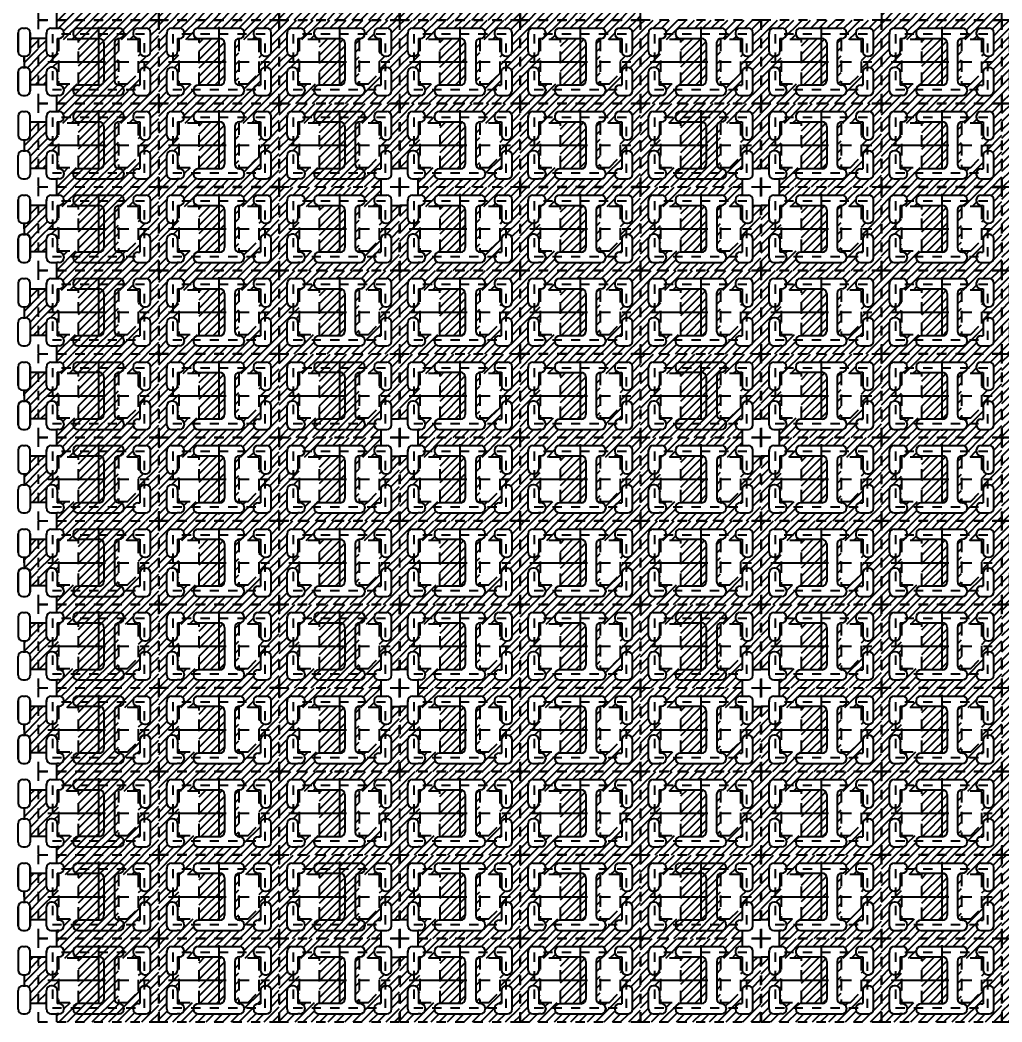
# Model space of a CAD drawing. Extents: x -1398 to -1114, y 27 to 158.
# Drawn here: x -1369.57 to -1358.93, y 99.61 to 110.47 of the extents above; entities that cross this region are included whole.
import ezdxf

# ---------------------------------------------------------------- set-up
doc = ezdxf.new("R2010")
doc.units = 0
doc.header["$LTSCALE"] = 0.5
for name, pattern in [('CENTER', [2, 1.25, -0.25, 0.25, -0.25]), ('HIDDEN', [0.375, 0.25, -0.125]), ('HIDDEN2', [0.1875, 0.125, -0.0625])]:
    doc.linetypes.add(name, pattern=pattern)
for name, color, linetype in [('B', 5, 'Continuous'), ('C', 1, 'CENTER'), ('DIM', 7, 'Continuous'), ('H', 4, 'HIDDEN'), ('hatch', 7, 'CENTER'), ('HATCH O-L', 7, 'HIDDEN2'), ('PACKAGE OL', 51, 'HIDDEN2'), ('圖', 7, 'Continuous')]:
    doc.layers.add(name, color=color, linetype=linetype)
doc.styles.get("Standard").update_dxf_attribs({"font": 'ROMANS.SHX'})
doc.dimstyles.new('DIM 1', dxfattribs={"dimtxt": 1.5, "dimasz": 1.5, "dimexe": 1.5, "dimexo": 1.5, "dimgap": 1.5, "dimtad": 0, "dimtih": 1, "dimtoh": 1, "dimdec": 4, "dimzin": 1, "dimdsep": 46, "dimtxsty": 'STANDARD', "dimcen": 1.5, "dimclrd": 256, "dimclre": 256, "dimclrt": 256, "dimadec": 0, "dimazin": 2, "dimtfac": 1, "dimtdec": 4, "dimtmove": 0, "dimatfit": 3, "dimfxl": 1, "dimarcsym": 0})

# ---------------------------------------------------------------- blocks, each defined once
blk = doc.blocks.new('*D8')
at = {"layer": 'Defpoints', "color": 0, "transparency": 16777216}
for p in [(51.758, -773.897), (9.016, -811.397), (22.557, -811.397)]:
    blk.add_point(p, dxfattribs=at)
at = {"layer": 'DIM', "lineweight": -2, "transparency": 16777216}
blk.add_line((21.057, -811.397), (9.016, -811.397), dxfattribs=at)
at = {"layer": 'DIM', "color": 0, "transparency": 16777216, "insert": (3.801, -811.397), "char_height": 1.5, "attachment_point": 5}
blk.add_mtext('37.500', dxfattribs=at)
blk = doc.blocks.new('*D12')
at = {"layer": 'Defpoints', "color": 0, "transparency": 16777216}
for p in [(51.758, -773.897), (8.976, -803.897), (17.883, -803.897)]:
    blk.add_point(p, dxfattribs=at)
at = {"layer": 'DIM', "lineweight": -2, "transparency": 16777216}
blk.add_line((16.383, -803.897), (8.976, -803.897), dxfattribs=at)
at = {"layer": 'DIM', "color": 0, "transparency": 16777216, "insert": (3.762, -803.897), "char_height": 1.5, "attachment_point": 5}
blk.add_mtext('30.000', dxfattribs=at)
blk = doc.blocks.new('*D13')
at = {"layer": 'Defpoints', "color": 0, "transparency": 16777216}
for p in [(51.758, -773.897), (8.838, -818.897), (17.883, -818.897)]:
    blk.add_point(p, dxfattribs=at)
at = {"layer": 'DIM', "lineweight": -2, "transparency": 16777216}
blk.add_line((16.383, -818.897), (8.838, -818.897), dxfattribs=at)
at = {"layer": 'DIM', "color": 0, "transparency": 16777216, "insert": (3.623, -818.897), "char_height": 1.5, "attachment_point": 5}
blk.add_mtext('45.000', dxfattribs=at)
blk = doc.blocks.new('*D14')
at = {"layer": 'Defpoints', "color": 0, "transparency": 16777216}
for p in [(51.758, -773.897), (9.115, -825.147), (17.883, -825.147)]:
    blk.add_point(p, dxfattribs=at)
at = {"layer": 'DIM', "lineweight": -2, "transparency": 16777216}
blk.add_line((16.383, -825.147), (9.115, -825.147), dxfattribs=at)
at = {"layer": 'DIM', "color": 0, "transparency": 16777216, "insert": (3.901, -825.147), "char_height": 1.5, "attachment_point": 5}
blk.add_mtext('51.250', dxfattribs=at)
blk = doc.blocks.new('*D15')
at = {"layer": 'Defpoints', "color": 0, "transparency": 16777216}
for p in [(51.758, -773.897), (8.92, -841.147), (17.883, -841.147)]:
    blk.add_point(p, dxfattribs=at)
at = {"layer": 'DIM', "lineweight": -2, "transparency": 16777216}
blk.add_line((16.383, -841.147), (8.92, -841.147), dxfattribs=at)
at = {"layer": 'DIM', "color": 0, "transparency": 16777216, "insert": (3.742, -841.147), "char_height": 1.5, "attachment_point": 5}
blk.add_mtext('67.250', dxfattribs=at)
blk = doc.blocks.new('*D16')
at = {"layer": 'Defpoints', "color": 0, "transparency": 16777216}
for p in [(51.758, -773.897), (9.166, -848.897), (50.758, -848.897)]:
    blk.add_point(p, dxfattribs=at)
at = {"layer": 'DIM', "lineweight": -2, "transparency": 16777216}
blk.add_line((49.258, -848.897), (9.166, -848.897), dxfattribs=at)
at = {"layer": 'DIM', "color": 0, "transparency": 16777216, "insert": (3.951, -848.897), "char_height": 1.5, "attachment_point": 5}
blk.add_mtext('75.000', dxfattribs=at)
blk = doc.blocks.new('*D30')
at = {"layer": 'Defpoints', "color": 0, "transparency": 16777216}
for p in [(51.758, -773.897), (18.772, -850.397), (8.916, -851.747)]:
    blk.add_point(p, dxfattribs=at)
at = {"layer": 'DIM', "lineweight": -2, "transparency": 16777216}
for p, q in [((14.916, -850.397), (11.916, -851.747)), ((17.272, -850.397), (14.916, -850.397)), ((11.916, -851.747), (8.916, -851.747))]:
    blk.add_line(p, q, dxfattribs=at)
at = {"layer": 'DIM', "transparency": 16777216, "insert": (3.701, -851.747), "char_height": 1.5, "attachment_point": 5}
blk.add_mtext('76.500', dxfattribs=at)
blk = doc.blocks.new('DFN1006-2L PACKAGE')
at = {"layer": 'hatch'}
h = blk.add_hatch(dxfattribs=at)
h.set_pattern_fill('ANSI31', color=256, scale=0.02)
h.set_pattern_definition([(45, (528.53349, -41.65396), (-0.0449012806, 0.0449012806), [])])
h.paths.add_polyline_path([(1.205, 0.102), (-0.1, 0.102), (-0.1, -0.803), (1.205, -0.803)])
h.paths.add_polyline_path([(0.037, -0.411), (0.053, -0.411, -0.414214), (0.103, -0.461), (0.103, -0.605), (0.127, -0.605, -0.414214), (0.177, -0.655), (0.177, -0.666, -0.414214), (0.127, -0.716), (0.1, -0.716), (0.037, -0.716, -0.414214), (-0.013, -0.666), (-0.013, -0.461, -0.414214)], flags=16)
h.paths.add_polyline_path([(-0.013, -0.241), (-0.013, -0.036, -0.414214), (0.037, 0.014), (0.127, 0.014, -0.414214), (0.177, -0.036), (0.177, -0.047, -0.414214), (0.127, -0.097), (0.103, -0.097), (0.103, -0.241, -0.414214), (0.053, -0.291), (0.037, -0.291, -0.414214)], flags=16)
h.paths.add_polyline_path([(0.117, -0.111), (0.337, -0.111), (0.337, -0.591), (0.117, -0.591)], flags=16)
h.paths.add_polyline_path([(0.327, -0.605), (0.561, -0.605, 0.414214), (0.611, -0.555), (0.611, -0.147, 0.414214), (0.561, -0.097), (0.327, -0.097, -0.414214), (0.277, -0.047), (0.277, -0.036, -0.414214), (0.327, 0.014), (0.777, 0.014, -0.414214), (0.827, -0.036), (0.827, -0.047, -0.414214), (0.777, -0.097), (0.774, -0.097, 0.414214), (0.724, -0.147), (0.724, -0.555, 0.423299), (0.776, -0.605, -0.423025), (0.827, -0.655), (0.827, -0.666, -0.414214), (0.777, -0.716), (0.327, -0.716, -0.414214), (0.277, -0.666), (0.277, -0.655, -0.414214)], flags=16)
h.paths.add_polyline_path([(0.767, -0.111), (0.987, -0.111), (0.987, -0.471), (0.867, -0.591), (0.767, -0.591)], flags=16)
h.paths.add_polyline_path([(0.977, -0.605), (1.001, -0.605), (1.001, -0.461, -0.414214), (1.051, -0.411), (1.067, -0.411, -0.414214), (1.117, -0.461), (1.117, -0.666, -0.414214), (1.067, -0.716), (1.005, -0.716), (0.977, -0.716, -0.414214), (0.927, -0.666), (0.927, -0.655, -0.414214)], flags=16)
h.paths.add_polyline_path([(0.927, -0.047), (0.927, -0.036, -0.414214), (0.977, 0.014), (1.067, 0.014, -0.414214), (1.117, -0.036), (1.117, -0.241, -0.414214), (1.067, -0.291), (1.051, -0.291, -0.414214), (1.001, -0.241), (1.001, -0.097), (0.977, -0.097, -0.414214)], flags=16)
at = {"layer": 'B'}
for p, q in [((0.037, 0.014), (0.127, 0.014)), ((0.327, 0.014), (0.777, 0.014)), ((0.977, 0.014), (1.067, 0.014)), ((-0.013, -0.241), (-0.013, -0.036)), ((-0.013, -0.036), (-0.013, -0.05)), ((0.103, -0.097), (0.103, -0.241)), ((0.103, -0.097), (0.127, -0.097)), ((0.177, -0.036), (0.177, -0.047)), ((0.277, -0.036), (0.277, -0.047)), ((0.327, -0.097), (0.561, -0.097)), ((0.774, -0.097), (0.777, -0.097)), ((0.827, -0.036), (0.827, -0.047)), ((0.927, -0.036), (0.927, -0.047)), ((0.977, -0.097), (1.001, -0.097)), ((1.001, -0.097), (1.001, -0.241)), ((1.117, -0.241), (1.117, -0.036)), ((0.611, -0.147), (0.611, -0.555)), ((0.724, -0.147), (0.724, -0.555)), ((0.053, -0.291), (0.037, -0.291)), ((0.052, -0.291), (0.052, -0.291)), ((1.051, -0.291), (1.067, -0.291)), ((1.052, -0.291), (1.052, -0.291)), ((0.053, -0.411), (0.037, -0.411)), ((0.052, -0.411), (0.052, -0.411)), ((1.051, -0.411), (1.067, -0.411)), ((1.052, -0.411), (1.052, -0.411)), ((-0.013, -0.666), (-0.013, -0.461)), ((0.103, -0.461), (0.103, -0.605)), ((1.001, -0.461), (1.001, -0.605)), ((1.117, -0.666), (1.117, -0.461)), ((0.127, -0.605), (0.103, -0.605)), ((0.561, -0.605), (0.327, -0.605)), ((0.774, -0.605), (0.777, -0.605)), ((0.977, -0.605), (1.001, -0.605)), ((0.037, -0.716), (0.1, -0.716)), ((0.127, -0.716), (0.1, -0.716)), ((0.177, -0.655), (0.177, -0.666)), ((0.277, -0.655), (0.277, -0.666)), ((0.327, -0.716), (0.777, -0.716)), ((0.827, -0.655), (0.827, -0.666)), ((0.927, -0.655), (0.927, -0.666)), ((0.977, -0.716), (1.005, -0.716)), ((1.005, -0.716), (1.067, -0.716))]:
    blk.add_line(p, q, dxfattribs=at)
for centre, start, end in [((0.037, -0.036), 90, 180), ((0.127, -0.036), 0, 90), ((0.327, -0.036), 90, 180), ((0.777, -0.036), 0, 90), ((0.977, -0.036), 90, 180), ((1.067, -0.036), 0, 90), ((0.127, -0.047), 270, 0), ((0.327, -0.047), 180, 270), ((0.561, -0.147), 0, 90), ((0.774, -0.147), 90, 180), ((0.777, -0.047), 270, 0), ((0.977, -0.047), 180, 270), ((0.037, -0.241), 180, 270), ((0.053, -0.241), 270, 0), ((1.051, -0.241), 180, 270), ((1.067, -0.241), 270, 0), ((0.037, -0.461), 90, 180), ((0.053, -0.461), 0, 90), ((1.051, -0.461), 90, 180), ((1.067, -0.461), 0, 90), ((0.127, -0.655), 0, 90), ((0.327, -0.655), 90, 180), ((0.561, -0.555), 270, 0), ((0.774, -0.555), 180, 270), ((0.777, -0.655), 0, 90), ((0.977, -0.655), 90, 180), ((0.037, -0.666), 180, 270), ((0.127, -0.666), 270, 0), ((0.327, -0.666), 180, 270), ((0.777, -0.666), 270, 0), ((0.977, -0.666), 180, 270), ((1.067, -0.666), 270, 0)]:
    blk.add_arc(centre, 0.05, start, end, dxfattribs=at)
at = {"layer": 'C'}
for p, q in [((0.552, 0.029), (0.552, -0.731)), ((0.005, -0.351), (1.1, -0.351))]:
    blk.add_line(p, q, dxfattribs=at)
at = {"layer": 'H'}
for points in [[(0.337, -0.591), (0.337, -0.111), (0.117, -0.111), (0.117, -0.591)], [(0.867, -0.591), (0.987, -0.471), (0.987, -0.111), (0.767, -0.111), (0.767, -0.591)]]:
    blk.add_lwpolyline(points, close=True, dxfattribs=at)
at = {"layer": 'HATCH O-L'}
blk.add_lwpolyline([(-0.1, 0.102), (-0.1, -0.803), (1.205, -0.803), (1.205, 0.102), (-0.1, 0.102)], dxfattribs=at)
at = {"layer": 'PACKAGE OL'}
blk.add_lwpolyline([(1.052, -0.651), (1.052, -0.051), (0.052, -0.051), (0.052, -0.651)], close=True, dxfattribs=at)
blk = doc.blocks.new('DFN1006-2L VER BAR')
at = {"layer": 'hatch'}
h = blk.add_hatch(dxfattribs=at)
h.set_pattern_fill('ANSI31', color=256, scale=0.02)
h.set_pattern_definition([(45, (1371.827285, -129.640526), (-0.0449012806, 0.0449012806), [])])
h.paths.add_polyline_path([(2.455, 0.53), (2.367, 0.53), (2.367, 0.389, -0.414214), (2.317, 0.339), (2.302, 0.339), (2.302, 0.219), (2.317, 0.219, -0.414214), (2.367, 0.169), (2.367, 0.028), (2.455, 0.028)])
h.paths.add_polyline_path([(2.455, -0.375), (2.367, -0.375), (2.367, -0.516, -0.414214), (2.317, -0.566), (2.302, -0.566), (2.302, -0.686), (2.317, -0.686, -0.414214), (2.367, -0.736), (2.367, -0.877), (2.455, -0.877)])
h.paths.add_polyline_path([(2.455, -1.28), (2.367, -1.28), (2.367, -1.421, -0.414214), (2.317, -1.471), (2.302, -1.471), (2.302, -1.591), (2.317, -1.591, -0.414214), (2.367, -1.641), (2.367, -1.781), (2.455, -1.781)])
at = {"layer": 'B'}
for p, q in [((2.237, 0.594), (2.237, 0.389)), ((2.287, 0.644), (2.317, 0.644)), ((2.367, 0.594), (2.367, 0.389)), ((2.287, 0.339), (2.317, 0.339)), ((2.302, 0.279), (2.302, 0.339)), ((2.287, 0.219), (2.317, 0.219)), ((2.237, 0.169), (2.237, -0.036)), ((2.367, 0.169), (2.367, -0.036)), ((-0.25, 0.002), (-1, 0.002)), ((-1, -0.348), (-1, 0.002)), ((-0.25, -0.348), (-0.25, 0.002)), ((0, -1.352), (0, 0.1)), ((0.5, 0.1), (0, 0.1)), ((0.5, -1.352), (0.5, 0.1)), ((0.9, 0.002), (1.4, 0.002)), ((2.287, -0.086), (2.317, -0.086)), ((2.237, -0.311), (2.237, -0.516)), ((2.287, -0.261), (2.317, -0.261)), ((2.367, -0.516), (2.367, -0.311)), ((-0.25, -0.348), (-1, -0.348)), ((0.9, -0.348), (1.4, -0.348)), ((1.955, -0.516), (0.9, -0.516)), ((0.9, -0.516), (0.9, -0.736)), ((1.955, -0.516), (1.955, -0.736)), ((2.287, -0.566), (2.317, -0.566)), ((1.955, -0.736), (0.9, -0.736)), ((2.237, -0.941), (2.237, -0.736)), ((2.287, -0.686), (2.317, -0.686)), ((2.367, -0.736), (2.367, -0.941)), ((-1, -1.253), (-1, -0.903)), ((-0.25, -0.903), (-1, -0.903)), ((-0.25, -1.253), (-0.25, -0.903)), ((0.9, -0.903), (1.4, -0.903)), ((2.287, -0.991), (2.317, -0.991)), ((2.287, -1.166), (2.317, -1.166)), ((-0.25, -1.253), (-1, -1.253)), ((0.9, -1.253), (1.4, -1.253)), ((2.237, -1.421), (2.237, -1.216)), ((2.367, -1.421), (2.367, -1.216)), ((0.5, -1.352), (0, -1.352)), ((2.287, -1.471), (2.317, -1.471)), ((2.287, -1.591), (2.317, -1.591)), ((2.237, -1.846), (2.237, -1.641)), ((2.367, -1.846), (2.367, -1.641)), ((2.287, -1.896), (2.317, -1.896))]:
    blk.add_line(p, q, dxfattribs=at)
for centre, radius, start, end in [((2.287, 0.594), 0.05, 90, 180), ((2.317, 0.594), 0.05, 0, 90), ((2.317, 0.594), 0.05, 0, 90), ((2.287, 0.389), 0.05, 180, 270), ((2.317, 0.389), 0.05, 270, 0), ((2.287, 0.169), 0.05, 90, 180), ((2.317, 0.169), 0.05, 0, 90), ((0.9, -0.173), 0.175, 90, 270), ((1.4, -0.173), 0.175, 270, 90), ((2.287, -0.036), 0.05, 180, 270), ((2.317, -0.036), 0.05, 270, 0), ((2.287, -0.311), 0.05, 90, 180), ((2.317, -0.311), 0.05, 0, 90), ((2.287, -0.516), 0.05, 180, 270), ((2.317, -0.516), 0.05, 270, 0), ((2.287, -0.736), 0.05, 90, 180), ((2.317, -0.736), 0.05, 0, 90), ((0.9, -1.078), 0.175, 90, 270), ((1.4, -1.078), 0.175, 270, 90), ((2.287, -0.941), 0.05, 180, 270), ((2.317, -0.941), 0.05, 270, 0), ((2.287, -1.216), 0.05, 90, 180), ((2.317, -1.216), 0.05, 0, 90), ((2.287, -1.421), 0.05, 180, 270), ((2.317, -1.421), 0.05, 270, 0), ((2.287, -1.641), 0.05, 90, 180), ((2.317, -1.641), 0.05, 0, 90), ((2.287, -1.846), 0.05, 180, 270), ((2.317, -1.846), 0.05, 270, 0), ((2.317, -1.846), 0.05, 270, 0)]:
    blk.add_arc(centre, radius, start, end, dxfattribs=at)
at = {"layer": 'H'}
for p, q in [((2.455, 0.53), (2.367, 0.53)), ((2.302, 0.339), (2.302, 0.219)), ((2.455, 0.028), (2.367, 0.028)), ((2.455, -0.375), (2.367, -0.375)), ((2.302, -0.566), (2.302, -0.686)), ((2.455, -0.877), (2.367, -0.877)), ((2.455, -1.28), (2.367, -1.28)), ((2.302, -1.471), (2.302, -1.591)), ((2.455, -1.781), (2.367, -1.781))]:
    blk.add_line(p, q, dxfattribs=at)
blk = doc.blocks.new('2 R- SIDE CROSS REF')
at = {"layer": 'hatch'}
h = blk.add_hatch(dxfattribs=at)
h.set_pattern_fill('ANSI31', color=256, scale=0.02)
h.set_pattern_definition([(45, (581.53627, -36.8985), (-0.0449012806, 0.0449012806), [])])
h.paths.add_polyline_path([(-0.452, 0.452), (-0.452, 0.365), (-0.425, 0.365, -0.414214), (-0.375, 0.315), (-0.375, 0.304, -0.414214), (-0.425, 0.254), (-0.449, 0.254), (-0.449, 0.11, -0.414214), (-0.499, 0.06), (-0.515, 0.06, -0.414214), (-0.565, 0.11), (-0.565, 0.251), (-0.652, 0.251), (-0.652, -0.251), (-0.565, -0.251), (-0.565, -0.11, -0.414214), (-0.515, -0.06), (-0.499, -0.06, -0.414214), (-0.449, -0.11), (-0.449, -0.254), (-0.425, -0.254, -0.414214), (-0.375, -0.304), (-0.375, -0.315, -0.414214), (-0.425, -0.365), (-0.452, -0.365), (-0.452, -0.452), (0.652, -0.452), (0.652, 0.452)])
h.paths.add_polyline_path([(-0.215, 0.24), (-0.215, -0.24), (-0.435, -0.24), (-0.435, 0.24)], flags=16)
h.paths.add_polyline_path([(0.215, 0.24), (0.435, 0.24), (0.435, -0.12), (0.315, -0.24), (0.215, -0.24)], flags=16)
h.paths.add_polyline_path([(0.425, 0.365), (0.515, 0.365, -0.414214), (0.565, 0.315), (0.565, 0.11, -0.414214), (0.515, 0.06), (0.499, 0.06, -0.414214), (0.449, 0.11), (0.449, 0.254), (0.425, 0.254, -0.414214), (0.375, 0.304), (0.375, 0.315, -0.414214)], flags=16)
h.paths.add_polyline_path([(0.499, -0.06), (0.515, -0.06, -0.414214), (0.565, -0.11), (0.565, -0.315, -0.414214), (0.515, -0.365), (0.452, -0.365), (0.425, -0.365, -0.414214), (0.375, -0.315), (0.375, -0.304, -0.414214), (0.425, -0.254), (0.449, -0.254), (0.449, -0.11, -0.414214)], flags=16)
at = {"layer": 'B'}
for p, q in [((-0.515, 0.365), (-0.425, 0.365)), ((-0.225, 0.365), (0.225, 0.365)), ((0.425, 0.365), (0.515, 0.365)), ((-0.565, 0.11), (-0.565, 0.315)), ((-0.565, 0.315), (-0.565, 0.301)), ((-0.449, 0.254), (-0.449, 0.11)), ((-0.449, 0.254), (-0.425, 0.254)), ((-0.375, 0.315), (-0.375, 0.304)), ((-0.275, 0.315), (-0.275, 0.304)), ((-0.225, 0.254), (0.009, 0.254)), ((0.222, 0.254), (0.225, 0.254)), ((0.275, 0.315), (0.275, 0.304)), ((0.375, 0.315), (0.375, 0.304)), ((0.425, 0.254), (0.449, 0.254)), ((0.449, 0.254), (0.449, 0.11)), ((0.565, 0.11), (0.565, 0.315)), ((0.059, 0.204), (0.059, -0.204)), ((0.172, 0.204), (0.172, -0.204)), ((-0.499, 0.06), (-0.515, 0.06)), ((-0.5, 0.06), (-0.5, 0.06)), ((0.499, 0.06), (0.515, 0.06)), ((0.5, 0.06), (0.5, 0.06)), ((-0.499, -0.06), (-0.515, -0.06)), ((-0.5, -0.06), (-0.5, -0.06)), ((0.499, -0.06), (0.515, -0.06)), ((0.5, -0.06), (0.5, -0.06)), ((-0.565, -0.315), (-0.565, -0.11)), ((-0.449, -0.11), (-0.449, -0.254)), ((0.449, -0.11), (0.449, -0.254)), ((0.565, -0.315), (0.565, -0.11)), ((-0.425, -0.254), (-0.449, -0.254)), ((-0.375, -0.304), (-0.375, -0.315)), ((-0.275, -0.304), (-0.275, -0.315)), ((0.009, -0.254), (-0.225, -0.254)), ((0.222, -0.254), (0.225, -0.254)), ((0.275, -0.304), (0.275, -0.315)), ((0.375, -0.304), (0.375, -0.315)), ((0.425, -0.254), (0.449, -0.254)), ((-0.515, -0.365), (-0.452, -0.365)), ((-0.425, -0.365), (-0.452, -0.365)), ((-0.225, -0.365), (0.225, -0.365)), ((0.425, -0.365), (0.452, -0.365)), ((0.452, -0.365), (0.515, -0.365))]:
    blk.add_line(p, q, dxfattribs=at)
for centre, start, end in [((-0.515, 0.315), 90, 180), ((-0.425, 0.315), 0, 90), ((-0.225, 0.315), 90, 180), ((0.225, 0.315), 0, 90), ((0.425, 0.315), 90, 180), ((0.515, 0.315), 0, 90), ((-0.425, 0.304), 270, 0), ((-0.225, 0.304), 180, 270), ((0.009, 0.204), 0, 90), ((0.222, 0.204), 90, 180), ((0.225, 0.304), 270, 0), ((0.425, 0.304), 180, 270), ((-0.515, 0.11), 180, 270), ((-0.499, 0.11), 270, 0), ((0.499, 0.11), 180, 270), ((0.515, 0.11), 270, 0), ((-0.515, -0.11), 90, 180), ((-0.499, -0.11), 0, 90), ((0.499, -0.11), 90, 180), ((0.515, -0.11), 0, 90), ((0.009, -0.204), 270, 0), ((0.222, -0.204), 180, 270), ((-0.515, -0.315), 180, 270), ((-0.425, -0.304), 0, 90), ((-0.425, -0.315), 270, 0), ((-0.225, -0.304), 90, 180), ((-0.225, -0.315), 180, 270), ((0.225, -0.304), 0, 90), ((0.225, -0.315), 270, 0), ((0.425, -0.304), 90, 180), ((0.425, -0.315), 180, 270), ((0.515, -0.315), 270, 0)]:
    blk.add_arc(centre, 0.05, start, end, dxfattribs=at)
at = {"layer": 'C'}
for p, q in [((0, 0.38), (0, -0.38)), ((-0.548, 0), (0.548, 0))]:
    blk.add_line(p, q, dxfattribs=at)
at = {"layer": 'H', "color": 6}
for p, q in [((-0.452, 0.365), (-0.452, 0.452)), ((-0.565, 0.251), (-0.652, 0.251)), ((-0.565, -0.251), (-0.652, -0.251)), ((-0.452, -0.452), (-0.452, -0.365))]:
    blk.add_line(p, q, dxfattribs=at)
at = {"layer": 'H'}
for points in [[(-0.215, -0.24), (-0.215, 0.24), (-0.435, 0.24), (-0.435, -0.24)], [(0.315, -0.24), (0.435, -0.12), (0.435, 0.24), (0.215, 0.24), (0.215, -0.24)]]:
    blk.add_lwpolyline(points, close=True, dxfattribs=at)
at = {"layer": 'HATCH O-L'}
blk.add_lwpolyline([(-0.652, 0.452), (-0.652, -0.452), (0.652, -0.452), (0.652, 0.452), (-0.652, 0.452)], dxfattribs=at)
at = {"layer": 'PACKAGE OL'}
blk.add_lwpolyline([(0.5, -0.3), (0.5, 0.3), (-0.5, 0.3), (-0.5, -0.3)], close=True, dxfattribs=at)
blk = doc.blocks.new('UPPER RIGHT CROSS')
at = {"layer": 'hatch'}
h = blk.add_hatch(dxfattribs=at)
h.set_pattern_fill('ANSI31', color=256, scale=0.02)
h.set_pattern_definition([(45, (579.97371, -40.20884), (-0.0449012806, 0.0449012806), [])])
h.paths.add_polyline_path([(-0.652, 0.452), (-0.652, -0.452), (0.652, -0.452), (0.652, 0.251), (0.565, 0.251), (0.565, 0.11, -0.414214), (0.515, 0.06), (0.499, 0.06, -0.414214), (0.449, 0.11), (0.449, 0.254), (0.425, 0.254, -0.414214), (0.375, 0.304), (0.375, 0.315, -0.414214), (0.425, 0.365), (0.452, 0.365), (0.452, 0.452)])
h.paths.add_polyline_path([(-0.375, 0.315), (-0.375, 0.304, -0.414214), (-0.425, 0.254), (-0.449, 0.254), (-0.449, 0.11, -0.414214), (-0.499, 0.06), (-0.515, 0.06, -0.414214), (-0.565, 0.11), (-0.565, 0.315, -0.414214), (-0.515, 0.365), (-0.425, 0.365, -0.414214)], flags=16)
h.paths.add_polyline_path([(-0.225, 0.365), (0.225, 0.365, -0.414214), (0.275, 0.315), (0.275, 0.304, -0.414214), (0.225, 0.254), (0.222, 0.254, 0.414214), (0.172, 0.204), (0.172, -0.204, 0.423299), (0.224, -0.254, -0.423025), (0.275, -0.304), (0.275, -0.315, -0.414214), (0.225, -0.365), (-0.225, -0.365, -0.414214), (-0.275, -0.315), (-0.275, -0.304, -0.414214), (-0.225, -0.254), (0.009, -0.254, 0.414214), (0.059, -0.204), (0.059, 0.204, 0.414214), (0.009, 0.254), (-0.225, 0.254, -0.414214), (-0.275, 0.304), (-0.275, 0.315, -0.414214)], flags=16)
h.paths.add_polyline_path([(-0.215, 0.24), (-0.215, -0.24), (-0.435, -0.24), (-0.435, 0.24)], flags=16)
h.paths.add_polyline_path([(-0.449, -0.11), (-0.449, -0.254), (-0.425, -0.254, -0.414214), (-0.375, -0.304), (-0.375, -0.315, -0.414214), (-0.425, -0.365), (-0.452, -0.365), (-0.515, -0.365, -0.414214), (-0.565, -0.315), (-0.565, -0.11, -0.414214), (-0.515, -0.06), (-0.499, -0.06, -0.414214)], flags=16)
h.paths.add_polyline_path([(0.215, 0.24), (0.435, 0.24), (0.435, -0.12), (0.315, -0.24), (0.215, -0.24)], flags=16)
h.paths.add_polyline_path([(0.499, -0.06), (0.515, -0.06, -0.414214), (0.565, -0.11), (0.565, -0.315, -0.414214), (0.515, -0.365), (0.452, -0.365), (0.425, -0.365, -0.414214), (0.375, -0.315), (0.375, -0.304, -0.414214), (0.425, -0.254), (0.449, -0.254), (0.449, -0.11, -0.414214)], flags=16)
at = {"layer": 'B'}
for p, q in [((-0.515, 0.365), (-0.425, 0.365)), ((-0.225, 0.365), (0.225, 0.365)), ((0.425, 0.365), (0.515, 0.365)), ((-0.565, 0.11), (-0.565, 0.315)), ((-0.565, 0.315), (-0.565, 0.301)), ((-0.449, 0.254), (-0.449, 0.11)), ((-0.449, 0.254), (-0.425, 0.254)), ((-0.375, 0.315), (-0.375, 0.304)), ((-0.275, 0.315), (-0.275, 0.304)), ((-0.225, 0.254), (0.009, 0.254)), ((0.222, 0.254), (0.225, 0.254)), ((0.275, 0.315), (0.275, 0.304)), ((0.375, 0.315), (0.375, 0.304)), ((0.425, 0.254), (0.449, 0.254)), ((0.449, 0.254), (0.449, 0.11)), ((0.565, 0.11), (0.565, 0.315)), ((0.059, 0.204), (0.059, -0.204)), ((0.172, 0.204), (0.172, -0.204)), ((-0.499, 0.06), (-0.515, 0.06)), ((-0.5, 0.06), (-0.5, 0.06)), ((0.499, 0.06), (0.515, 0.06)), ((0.5, 0.06), (0.5, 0.06)), ((-0.499, -0.06), (-0.515, -0.06)), ((-0.5, -0.06), (-0.5, -0.06)), ((0.499, -0.06), (0.515, -0.06)), ((0.5, -0.06), (0.5, -0.06)), ((-0.565, -0.315), (-0.565, -0.11)), ((-0.449, -0.11), (-0.449, -0.254)), ((0.449, -0.11), (0.449, -0.254)), ((0.565, -0.315), (0.565, -0.11)), ((-0.425, -0.254), (-0.449, -0.254)), ((-0.375, -0.304), (-0.375, -0.315)), ((-0.275, -0.304), (-0.275, -0.315)), ((0.009, -0.254), (-0.225, -0.254)), ((0.222, -0.254), (0.225, -0.254)), ((0.275, -0.304), (0.275, -0.315)), ((0.375, -0.304), (0.375, -0.315)), ((0.425, -0.254), (0.449, -0.254)), ((-0.515, -0.365), (-0.452, -0.365)), ((-0.425, -0.365), (-0.452, -0.365)), ((-0.225, -0.365), (0.225, -0.365)), ((0.425, -0.365), (0.452, -0.365)), ((0.452, -0.365), (0.515, -0.365))]:
    blk.add_line(p, q, dxfattribs=at)
for centre, start, end in [((-0.515, 0.315), 90, 180), ((-0.425, 0.315), 0, 90), ((-0.225, 0.315), 90, 180), ((0.225, 0.315), 0, 90), ((0.425, 0.315), 90, 180), ((0.515, 0.315), 0, 90), ((-0.425, 0.304), 270, 0), ((-0.225, 0.304), 180, 270), ((0.009, 0.204), 0, 90), ((0.222, 0.204), 90, 180), ((0.225, 0.304), 270, 0), ((0.425, 0.304), 180, 270), ((-0.515, 0.11), 180, 270), ((-0.499, 0.11), 270, 0), ((0.499, 0.11), 180, 270), ((0.515, 0.11), 270, 0), ((-0.515, -0.11), 90, 180), ((-0.499, -0.11), 0, 90), ((0.499, -0.11), 90, 180), ((0.515, -0.11), 0, 90), ((0.009, -0.204), 270, 0), ((0.222, -0.204), 180, 270), ((-0.515, -0.315), 180, 270), ((-0.425, -0.304), 0, 90), ((-0.425, -0.315), 270, 0), ((-0.225, -0.304), 90, 180), ((-0.225, -0.315), 180, 270), ((0.225, -0.304), 0, 90), ((0.225, -0.315), 270, 0), ((0.425, -0.304), 90, 180), ((0.425, -0.315), 180, 270), ((0.515, -0.315), 270, 0)]:
    blk.add_arc(centre, 0.05, start, end, dxfattribs=at)
at = {"layer": 'C'}
for p, q in [((0, 0.38), (0, -0.38)), ((-0.548, 0), (0.548, 0))]:
    blk.add_line(p, q, dxfattribs=at)
at = {"layer": 'H', "color": 6}
for p, q in [((0.452, 0.365), (0.452, 0.452)), ((0.565, 0.251), (0.652, 0.251))]:
    blk.add_line(p, q, dxfattribs=at)
at = {"layer": 'H'}
for points in [[(-0.215, -0.24), (-0.215, 0.24), (-0.435, 0.24), (-0.435, -0.24)], [(0.315, -0.24), (0.435, -0.12), (0.435, 0.24), (0.215, 0.24), (0.215, -0.24)]]:
    blk.add_lwpolyline(points, close=True, dxfattribs=at)
at = {"layer": 'HATCH O-L'}
blk.add_lwpolyline([(-0.652, 0.452), (-0.652, -0.452), (0.652, -0.452), (0.652, 0.452), (-0.652, 0.452)], dxfattribs=at)
at = {"layer": 'PACKAGE OL'}
blk.add_lwpolyline([(0.5, -0.3), (0.5, 0.3), (-0.5, 0.3), (-0.5, -0.3)], close=True, dxfattribs=at)
blk = doc.blocks.new('UPPER LEFT CROSS')
at = {"layer": 'hatch'}
h = blk.add_hatch(dxfattribs=at)
h.set_pattern_fill('ANSI31', color=256, scale=0.02)
h.set_pattern_definition([(45, (581.53627, -40.20884), (-0.0449012806, 0.0449012806), [])])
h.paths.add_polyline_path([(-0.452, 0.452), (-0.452, 0.365), (-0.425, 0.365, -0.414214), (-0.375, 0.315), (-0.375, 0.304, -0.414214), (-0.425, 0.254), (-0.449, 0.254), (-0.449, 0.11, -0.414214), (-0.499, 0.06), (-0.515, 0.06, -0.414214), (-0.565, 0.11), (-0.565, 0.251), (-0.652, 0.251), (-0.652, -0.452), (0.652, -0.452), (0.652, 0.452)])
h.paths.add_polyline_path([(-0.225, 0.365), (0.225, 0.365, -0.414214), (0.275, 0.315), (0.275, 0.304, -0.414214), (0.225, 0.254), (0.222, 0.254, 0.414214), (0.172, 0.204), (0.172, -0.204, 0.423299), (0.224, -0.254, -0.423025), (0.275, -0.304), (0.275, -0.315, -0.414214), (0.225, -0.365), (-0.225, -0.365, -0.414214), (-0.275, -0.315), (-0.275, -0.304, -0.414214), (-0.225, -0.254), (0.009, -0.254, 0.414214), (0.059, -0.204), (0.059, 0.204, 0.414214), (0.009, 0.254), (-0.225, 0.254, -0.414214), (-0.275, 0.304), (-0.275, 0.315, -0.414214)], flags=16)
h.paths.add_polyline_path([(-0.215, 0.24), (-0.215, -0.24), (-0.435, -0.24), (-0.435, 0.24)], flags=16)
h.paths.add_polyline_path([(-0.449, -0.11), (-0.449, -0.254), (-0.425, -0.254, -0.414214), (-0.375, -0.304), (-0.375, -0.315, -0.414214), (-0.425, -0.365), (-0.452, -0.365), (-0.515, -0.365, -0.414214), (-0.565, -0.315), (-0.565, -0.11, -0.414214), (-0.515, -0.06), (-0.499, -0.06, -0.414214)], flags=16)
h.paths.add_polyline_path([(0.215, 0.24), (0.435, 0.24), (0.435, -0.12), (0.315, -0.24), (0.215, -0.24)], flags=16)
h.paths.add_polyline_path([(0.425, 0.365), (0.515, 0.365, -0.414214), (0.565, 0.315), (0.565, 0.11, -0.414214), (0.515, 0.06), (0.499, 0.06, -0.414214), (0.449, 0.11), (0.449, 0.254), (0.425, 0.254, -0.414214), (0.375, 0.304), (0.375, 0.315, -0.414214)], flags=16)
h.paths.add_polyline_path([(0.499, -0.06), (0.515, -0.06, -0.414214), (0.565, -0.11), (0.565, -0.315, -0.414214), (0.515, -0.365), (0.452, -0.365), (0.425, -0.365, -0.414214), (0.375, -0.315), (0.375, -0.304, -0.414214), (0.425, -0.254), (0.449, -0.254), (0.449, -0.11, -0.414214)], flags=16)
at = {"layer": 'B'}
for p, q in [((-0.515, 0.365), (-0.425, 0.365)), ((-0.225, 0.365), (0.225, 0.365)), ((0.425, 0.365), (0.515, 0.365)), ((-0.565, 0.11), (-0.565, 0.315)), ((-0.565, 0.315), (-0.565, 0.301)), ((-0.449, 0.254), (-0.449, 0.11)), ((-0.449, 0.254), (-0.425, 0.254)), ((-0.375, 0.315), (-0.375, 0.304)), ((-0.275, 0.315), (-0.275, 0.304)), ((-0.225, 0.254), (0.009, 0.254)), ((0.222, 0.254), (0.225, 0.254)), ((0.275, 0.315), (0.275, 0.304)), ((0.375, 0.315), (0.375, 0.304)), ((0.425, 0.254), (0.449, 0.254)), ((0.449, 0.254), (0.449, 0.11)), ((0.565, 0.11), (0.565, 0.315)), ((0.059, 0.204), (0.059, -0.204)), ((0.172, 0.204), (0.172, -0.204)), ((-0.499, 0.06), (-0.515, 0.06)), ((-0.5, 0.06), (-0.5, 0.06)), ((0.499, 0.06), (0.515, 0.06)), ((0.5, 0.06), (0.5, 0.06)), ((-0.499, -0.06), (-0.515, -0.06)), ((-0.5, -0.06), (-0.5, -0.06)), ((0.499, -0.06), (0.515, -0.06)), ((0.5, -0.06), (0.5, -0.06)), ((-0.565, -0.315), (-0.565, -0.11)), ((-0.449, -0.11), (-0.449, -0.254)), ((0.449, -0.11), (0.449, -0.254)), ((0.565, -0.315), (0.565, -0.11)), ((-0.425, -0.254), (-0.449, -0.254)), ((-0.375, -0.304), (-0.375, -0.315)), ((-0.275, -0.304), (-0.275, -0.315)), ((0.009, -0.254), (-0.225, -0.254)), ((0.222, -0.254), (0.225, -0.254)), ((0.275, -0.304), (0.275, -0.315)), ((0.375, -0.304), (0.375, -0.315)), ((0.425, -0.254), (0.449, -0.254)), ((-0.515, -0.365), (-0.452, -0.365)), ((-0.425, -0.365), (-0.452, -0.365)), ((-0.225, -0.365), (0.225, -0.365)), ((0.425, -0.365), (0.452, -0.365)), ((0.452, -0.365), (0.515, -0.365))]:
    blk.add_line(p, q, dxfattribs=at)
for centre, start, end in [((-0.515, 0.315), 90, 180), ((-0.425, 0.315), 0, 90), ((-0.225, 0.315), 90, 180), ((0.225, 0.315), 0, 90), ((0.425, 0.315), 90, 180), ((0.515, 0.315), 0, 90), ((-0.425, 0.304), 270, 0), ((-0.225, 0.304), 180, 270), ((0.009, 0.204), 0, 90), ((0.222, 0.204), 90, 180), ((0.225, 0.304), 270, 0), ((0.425, 0.304), 180, 270), ((-0.515, 0.11), 180, 270), ((-0.499, 0.11), 270, 0), ((0.499, 0.11), 180, 270), ((0.515, 0.11), 270, 0), ((-0.515, -0.11), 90, 180), ((-0.499, -0.11), 0, 90), ((0.499, -0.11), 90, 180), ((0.515, -0.11), 0, 90), ((0.009, -0.204), 270, 0), ((0.222, -0.204), 180, 270), ((-0.515, -0.315), 180, 270), ((-0.425, -0.304), 0, 90), ((-0.425, -0.315), 270, 0), ((-0.225, -0.304), 90, 180), ((-0.225, -0.315), 180, 270), ((0.225, -0.304), 0, 90), ((0.225, -0.315), 270, 0), ((0.425, -0.304), 90, 180), ((0.425, -0.315), 180, 270), ((0.515, -0.315), 270, 0)]:
    blk.add_arc(centre, 0.05, start, end, dxfattribs=at)
at = {"layer": 'C'}
for p, q in [((0, 0.38), (0, -0.38)), ((-0.548, 0), (0.548, 0))]:
    blk.add_line(p, q, dxfattribs=at)
at = {"layer": 'H', "color": 6}
for p, q in [((-0.452, 0.365), (-0.452, 0.452)), ((-0.565, 0.251), (-0.652, 0.251))]:
    blk.add_line(p, q, dxfattribs=at)
at = {"layer": 'H'}
for points in [[(-0.215, -0.24), (-0.215, 0.24), (-0.435, 0.24), (-0.435, -0.24)], [(0.315, -0.24), (0.435, -0.12), (0.435, 0.24), (0.215, 0.24), (0.215, -0.24)]]:
    blk.add_lwpolyline(points, close=True, dxfattribs=at)
at = {"layer": 'HATCH O-L'}
blk.add_lwpolyline([(-0.652, 0.452), (-0.652, -0.452), (0.652, -0.452), (0.652, 0.452), (-0.652, 0.452)], dxfattribs=at)
at = {"layer": 'PACKAGE OL'}
blk.add_lwpolyline([(0.5, -0.3), (0.5, 0.3), (-0.5, 0.3), (-0.5, -0.3)], close=True, dxfattribs=at)
blk = doc.blocks.new('LOWER LEFT CROSS')
at = {"layer": 'hatch'}
h = blk.add_hatch(dxfattribs=at)
h.set_pattern_fill('ANSI31', color=256, scale=0.02)
h.set_pattern_definition([(45, (581.53627, -39.15142), (-0.0449012806, 0.0449012806), [])])
h.paths.add_polyline_path([(-0.215, -0.24), (-0.435, -0.24), (-0.435, 0.24), (-0.215, 0.24)], flags=16)
h.paths.add_polyline_path([(0.215, 0.24), (0.435, 0.24), (0.435, -0.12), (0.315, -0.24), (0.215, -0.24)], flags=16)
h.paths.add_polyline_path([(-0.425, 0.254), (-0.449, 0.254), (-0.449, 0.11, -0.414214), (-0.499, 0.06), (-0.515, 0.06, -0.414214), (-0.565, 0.11), (-0.565, 0.315, -0.414214), (-0.515, 0.365), (-0.425, 0.365, -0.414214), (-0.375, 0.315), (-0.375, 0.304, -0.414214)], flags=16)
h.paths.add_polyline_path([(-0.449, -0.11), (-0.449, -0.254), (-0.425, -0.254, -0.414214), (-0.375, -0.304), (-0.375, -0.315, -0.414214), (-0.425, -0.365), (-0.452, -0.365), (-0.515, -0.365, -0.414214), (-0.565, -0.315), (-0.565, -0.11, -0.414214), (-0.515, -0.06), (-0.499, -0.06, -0.414214)], flags=16)
h.paths.add_polyline_path([(0.375, 0.304), (0.375, 0.315, -0.414214), (0.425, 0.365), (0.515, 0.365, -0.414214), (0.565, 0.315), (0.565, 0.11, -0.414214), (0.515, 0.06), (0.499, 0.06, -0.414214), (0.449, 0.11), (0.449, 0.254), (0.425, 0.254, -0.414214)], flags=16)
h.paths.add_polyline_path([(0.499, -0.06), (0.515, -0.06, -0.414214), (0.565, -0.11), (0.565, -0.315, -0.414214), (0.515, -0.365), (0.452, -0.365), (0.425, -0.365, -0.414214), (0.375, -0.315), (0.375, -0.304, -0.414214), (0.425, -0.254), (0.449, -0.254), (0.449, -0.11, -0.414214)], flags=16)
h.paths.add_polyline_path([(-0.652, 0.452), (-0.652, -0.452), (0.452, -0.452), (0.452, -0.365), (0.515, -0.365, 0.414214), (0.565, -0.315), (0.565, -0.251), (0.652, -0.251), (0.652, 0.452)])
at = {"layer": 'B'}
for p, q in [((-0.515, 0.365), (-0.425, 0.365)), ((-0.225, 0.365), (0.225, 0.365)), ((0.425, 0.365), (0.515, 0.365)), ((-0.565, 0.11), (-0.565, 0.315)), ((-0.565, 0.315), (-0.565, 0.301)), ((-0.449, 0.254), (-0.449, 0.11)), ((-0.449, 0.254), (-0.425, 0.254)), ((-0.375, 0.315), (-0.375, 0.304)), ((-0.275, 0.315), (-0.275, 0.304)), ((-0.225, 0.254), (0.009, 0.254)), ((0.222, 0.254), (0.225, 0.254)), ((0.275, 0.315), (0.275, 0.304)), ((0.375, 0.315), (0.375, 0.304)), ((0.425, 0.254), (0.449, 0.254)), ((0.449, 0.254), (0.449, 0.11)), ((0.565, 0.11), (0.565, 0.315)), ((0.059, 0.204), (0.059, -0.204)), ((0.172, 0.204), (0.172, -0.204)), ((-0.499, 0.06), (-0.515, 0.06)), ((-0.5, 0.06), (-0.5, 0.06)), ((0.499, 0.06), (0.515, 0.06)), ((0.5, 0.06), (0.5, 0.06)), ((-0.499, -0.06), (-0.515, -0.06)), ((-0.5, -0.06), (-0.5, -0.06)), ((0.499, -0.06), (0.515, -0.06)), ((0.5, -0.06), (0.5, -0.06)), ((-0.565, -0.315), (-0.565, -0.11)), ((-0.449, -0.11), (-0.449, -0.254)), ((0.449, -0.11), (0.449, -0.254)), ((0.565, -0.315), (0.565, -0.11)), ((-0.425, -0.254), (-0.449, -0.254)), ((-0.375, -0.304), (-0.375, -0.315)), ((-0.275, -0.304), (-0.275, -0.315)), ((0.009, -0.254), (-0.225, -0.254)), ((0.222, -0.254), (0.225, -0.254)), ((0.275, -0.304), (0.275, -0.315)), ((0.375, -0.304), (0.375, -0.315)), ((0.425, -0.254), (0.449, -0.254)), ((-0.515, -0.365), (-0.452, -0.365)), ((-0.425, -0.365), (-0.452, -0.365)), ((-0.225, -0.365), (0.225, -0.365)), ((0.425, -0.365), (0.452, -0.365)), ((0.452, -0.365), (0.515, -0.365))]:
    blk.add_line(p, q, dxfattribs=at)
for centre, start, end in [((-0.515, 0.315), 90, 180), ((-0.425, 0.315), 0, 90), ((-0.225, 0.315), 90, 180), ((0.225, 0.315), 0, 90), ((0.425, 0.315), 90, 180), ((0.515, 0.315), 0, 90), ((-0.425, 0.304), 270, 0), ((-0.225, 0.304), 180, 270), ((0.009, 0.204), 0, 90), ((0.222, 0.204), 90, 180), ((0.225, 0.304), 270, 0), ((0.425, 0.304), 180, 270), ((-0.515, 0.11), 180, 270), ((-0.499, 0.11), 270, 0), ((0.499, 0.11), 180, 270), ((0.515, 0.11), 270, 0), ((-0.515, -0.11), 90, 180), ((-0.499, -0.11), 0, 90), ((0.499, -0.11), 90, 180), ((0.515, -0.11), 0, 90), ((0.009, -0.204), 270, 0), ((0.222, -0.204), 180, 270), ((-0.515, -0.315), 180, 270), ((-0.425, -0.304), 0, 90), ((-0.425, -0.315), 270, 0), ((-0.225, -0.304), 90, 180), ((-0.225, -0.315), 180, 270), ((0.225, -0.304), 0, 90), ((0.225, -0.315), 270, 0), ((0.425, -0.304), 90, 180), ((0.425, -0.315), 180, 270), ((0.515, -0.315), 270, 0)]:
    blk.add_arc(centre, 0.05, start, end, dxfattribs=at)
at = {"layer": 'C'}
for p, q in [((0, 0.38), (0, -0.38)), ((-0.548, 0), (0.548, 0))]:
    blk.add_line(p, q, dxfattribs=at)
at = {"layer": 'H', "color": 6}
for p, q in [((0.565, -0.251), (0.652, -0.251)), ((0.452, -0.452), (0.452, -0.365))]:
    blk.add_line(p, q, dxfattribs=at)
at = {"layer": 'H'}
for points in [[(-0.215, -0.24), (-0.215, 0.24), (-0.435, 0.24), (-0.435, -0.24)], [(0.315, -0.24), (0.435, -0.12), (0.435, 0.24), (0.215, 0.24), (0.215, -0.24)]]:
    blk.add_lwpolyline(points, close=True, dxfattribs=at)
at = {"layer": 'HATCH O-L'}
blk.add_lwpolyline([(-0.652, 0.452), (-0.652, -0.452), (0.652, -0.452), (0.652, 0.452), (-0.652, 0.452)], dxfattribs=at)
at = {"layer": 'PACKAGE OL'}
blk.add_lwpolyline([(0.5, -0.3), (0.5, 0.3), (-0.5, 0.3), (-0.5, -0.3)], close=True, dxfattribs=at)
blk = doc.blocks.new('LOWER CROSS REF')
at = {"layer": 'hatch'}
h = blk.add_hatch(dxfattribs=at)
h.set_pattern_fill('ANSI31', color=256, scale=0.02)
h.set_pattern_definition([(45, (581.53627, -39.14559), (-0.0449012806, 0.0449012806), [])])
h.paths.add_polyline_path([(0.652, -0.452), (0.652, 0.452), (-0.652, 0.452), (-0.652, -0.251), (-0.565, -0.251), (-0.565, -0.11, -0.414214), (-0.515, -0.06), (-0.499, -0.06, -0.414214), (-0.449, -0.11), (-0.449, -0.254), (-0.425, -0.254, -0.414214), (-0.375, -0.304), (-0.375, -0.315, -0.414214), (-0.425, -0.365), (-0.452, -0.365), (-0.452, -0.452)])
h.paths.add_polyline_path([(-0.275, -0.315), (-0.275, -0.304, -0.414214), (-0.225, -0.254), (0.009, -0.254, 0.414214), (0.059, -0.204), (0.059, 0.204, 0.414214), (0.009, 0.254), (-0.225, 0.254, -0.414214), (-0.275, 0.304), (-0.275, 0.315, -0.414214), (-0.225, 0.365), (0.225, 0.365, -0.414214), (0.275, 0.315), (0.275, 0.304, -0.414214), (0.225, 0.254), (0.222, 0.254, 0.414214), (0.172, 0.204), (0.172, -0.204, 0.414214), (0.222, -0.254), (0.225, -0.254, -0.414214), (0.275, -0.304), (0.275, -0.315, -0.414214), (0.225, -0.365), (-0.225, -0.365, -0.414214)], flags=16)
h.paths.add_polyline_path([(-0.435, -0.24), (-0.435, 0.24), (-0.215, 0.24), (-0.215, -0.24)], flags=16)
h.paths.add_polyline_path([(-0.499, 0.06), (-0.515, 0.06, -0.414214), (-0.565, 0.11), (-0.565, 0.315, -0.414214), (-0.515, 0.365), (-0.425, 0.365, -0.414214), (-0.375, 0.315), (-0.375, 0.304, -0.414214), (-0.425, 0.254), (-0.449, 0.254), (-0.449, 0.11, -0.414214)], flags=16)
h.paths.add_polyline_path([(0.215, -0.24), (0.215, 0.24), (0.435, 0.24), (0.435, -0.12), (0.315, -0.24)], flags=16)
h.paths.add_polyline_path([(0.375, -0.315), (0.375, -0.304, -0.414214), (0.425, -0.254), (0.449, -0.254), (0.449, -0.11, -0.414214), (0.499, -0.06), (0.515, -0.06, -0.414214), (0.565, -0.11), (0.565, -0.315, -0.414214), (0.515, -0.365), (0.452, -0.365), (0.425, -0.365, -0.414214)], flags=16)
h.paths.add_polyline_path([(0.449, 0.11), (0.449, 0.254), (0.425, 0.254, -0.414214), (0.375, 0.304), (0.375, 0.315, -0.414214), (0.425, 0.365), (0.515, 0.365, -0.414214), (0.565, 0.315), (0.565, 0.11, -0.414214), (0.515, 0.06), (0.499, 0.06, -0.414214)], flags=16)
at = {"layer": 'B'}
for p, q in [((-0.515, 0.365), (-0.425, 0.365)), ((-0.225, 0.365), (0.225, 0.365)), ((0.425, 0.365), (0.515, 0.365)), ((-0.565, 0.11), (-0.565, 0.315)), ((-0.565, 0.315), (-0.565, 0.301)), ((-0.449, 0.254), (-0.449, 0.11)), ((-0.449, 0.254), (-0.425, 0.254)), ((-0.375, 0.315), (-0.375, 0.304)), ((-0.275, 0.315), (-0.275, 0.304)), ((-0.225, 0.254), (0.009, 0.254)), ((0.222, 0.254), (0.225, 0.254)), ((0.275, 0.315), (0.275, 0.304)), ((0.375, 0.315), (0.375, 0.304)), ((0.425, 0.254), (0.449, 0.254)), ((0.449, 0.254), (0.449, 0.11)), ((0.565, 0.11), (0.565, 0.315)), ((0.059, 0.204), (0.059, -0.204)), ((0.172, 0.204), (0.172, -0.204)), ((-0.499, 0.06), (-0.515, 0.06)), ((-0.5, 0.06), (-0.5, 0.06)), ((0.499, 0.06), (0.515, 0.06)), ((0.5, 0.06), (0.5, 0.06)), ((-0.499, -0.06), (-0.515, -0.06)), ((-0.5, -0.06), (-0.5, -0.06)), ((0.499, -0.06), (0.515, -0.06)), ((0.5, -0.06), (0.5, -0.06)), ((-0.565, -0.315), (-0.565, -0.11)), ((-0.449, -0.11), (-0.449, -0.254)), ((0.449, -0.11), (0.449, -0.254)), ((0.565, -0.315), (0.565, -0.11)), ((-0.425, -0.254), (-0.449, -0.254)), ((-0.375, -0.304), (-0.375, -0.315)), ((-0.275, -0.304), (-0.275, -0.315)), ((0.009, -0.254), (-0.225, -0.254)), ((0.222, -0.254), (0.225, -0.254)), ((0.275, -0.304), (0.275, -0.315)), ((0.375, -0.304), (0.375, -0.315)), ((0.425, -0.254), (0.449, -0.254)), ((-0.515, -0.365), (-0.452, -0.365)), ((-0.425, -0.365), (-0.452, -0.365)), ((-0.225, -0.365), (0.225, -0.365)), ((0.425, -0.365), (0.452, -0.365)), ((0.452, -0.365), (0.515, -0.365))]:
    blk.add_line(p, q, dxfattribs=at)
for centre, start, end in [((-0.515, 0.315), 90, 180), ((-0.425, 0.315), 0, 90), ((-0.225, 0.315), 90, 180), ((0.225, 0.315), 0, 90), ((0.425, 0.315), 90, 180), ((0.515, 0.315), 0, 90), ((-0.425, 0.304), 270, 0), ((-0.225, 0.304), 180, 270), ((0.009, 0.204), 0, 90), ((0.222, 0.204), 90, 180), ((0.225, 0.304), 270, 0), ((0.425, 0.304), 180, 270), ((-0.515, 0.11), 180, 270), ((-0.499, 0.11), 270, 0), ((0.499, 0.11), 180, 270), ((0.515, 0.11), 270, 0), ((-0.515, -0.11), 90, 180), ((-0.499, -0.11), 0, 90), ((0.499, -0.11), 90, 180), ((0.515, -0.11), 0, 90), ((0.009, -0.204), 270, 0), ((0.222, -0.204), 180, 270), ((-0.515, -0.315), 180, 270), ((-0.425, -0.304), 0, 90), ((-0.425, -0.315), 270, 0), ((-0.225, -0.304), 90, 180), ((-0.225, -0.315), 180, 270), ((0.225, -0.304), 0, 90), ((0.225, -0.315), 270, 0), ((0.425, -0.304), 90, 180), ((0.425, -0.315), 180, 270), ((0.515, -0.315), 270, 0)]:
    blk.add_arc(centre, 0.05, start, end, dxfattribs=at)
at = {"layer": 'C'}
for p, q in [((0, 0.38), (0, -0.38)), ((-0.548, 0), (0.548, 0))]:
    blk.add_line(p, q, dxfattribs=at)
at = {"layer": 'H', "color": 6}
for p, q in [((-0.565, -0.251), (-0.652, -0.251)), ((-0.452, -0.452), (-0.452, -0.365))]:
    blk.add_line(p, q, dxfattribs=at)
at = {"layer": 'H'}
for points in [[(-0.215, -0.24), (-0.215, 0.24), (-0.435, 0.24), (-0.435, -0.24)], [(0.315, -0.24), (0.435, -0.12), (0.435, 0.24), (0.215, 0.24), (0.215, -0.24)]]:
    blk.add_lwpolyline(points, close=True, dxfattribs=at)
at = {"layer": 'HATCH O-L'}
blk.add_lwpolyline([(-0.652, 0.452), (-0.652, -0.452), (0.652, -0.452), (0.652, 0.452), (-0.652, 0.452)], dxfattribs=at)
at = {"layer": 'PACKAGE OL'}
blk.add_lwpolyline([(0.5, -0.3), (0.5, 0.3), (-0.5, 0.3), (-0.5, -0.3)], close=True, dxfattribs=at)

msp = doc.modelspace()

# ---------------------------------------------------------------- block references
for p in [(-1371.82729, 111.54453), (-1371.82729, 109.73493), (-1371.82729, 107.92533), (-1371.82729, 106.11573), (-1371.82729, 104.30613), (-1371.82729, 102.49653), (-1371.82729, 100.68693)]:
    msp.add_blockref('DFN1006-2L VER BAR', p)
at = {"layer": 'hatch'}
for name, p in [('2 R- SIDE CROSS REF', (-1368.72009, 110.91872)), ('UPPER RIGHT CROSS', (-1366.11049, 110.91872)), ('UPPER LEFT CROSS', (-1364.80569, 110.91872)), ('2 R- SIDE CROSS REF', (-1368.72009, 110.01392)), ('2 R- SIDE CROSS REF', (-1368.72009, 109.10912)), ('LOWER LEFT CROSS', (-1366.11049, 109.10912)), ('LOWER CROSS REF', (-1364.80569, 109.10912)), ('LOWER LEFT CROSS', (-1362.19609, 109.10912)), ('LOWER CROSS REF', (-1360.89129, 109.10912)), ('LOWER LEFT CROSS', (-1358.28169, 109.10912)), ('2 R- SIDE CROSS REF', (-1368.72009, 108.20432)), ('UPPER RIGHT CROSS', (-1366.11049, 108.20432)), ('UPPER LEFT CROSS', (-1364.80569, 108.20432)), ('UPPER RIGHT CROSS', (-1362.19609, 108.20432)), ('UPPER LEFT CROSS', (-1360.89129, 108.20432)), ('UPPER RIGHT CROSS', (-1358.28169, 108.20432)), ('2 R- SIDE CROSS REF', (-1368.72009, 107.29952)), ('2 R- SIDE CROSS REF', (-1368.72009, 106.39472)), ('LOWER LEFT CROSS', (-1366.11049, 106.39472)), ('LOWER CROSS REF', (-1364.80569, 106.39472)), ('LOWER LEFT CROSS', (-1362.19609, 106.39472)), ('LOWER CROSS REF', (-1360.89129, 106.39472)), ('LOWER LEFT CROSS', (-1358.28169, 106.39472)), ('2 R- SIDE CROSS REF', (-1368.72009, 105.48992)), ('UPPER RIGHT CROSS', (-1366.11049, 105.48992)), ('UPPER LEFT CROSS', (-1364.80569, 105.48992)), ('UPPER RIGHT CROSS', (-1362.19609, 105.48992)), ('UPPER LEFT CROSS', (-1360.89129, 105.48992)), ('UPPER RIGHT CROSS', (-1358.28169, 105.48992)), ('2 R- SIDE CROSS REF', (-1368.72009, 104.58512)), ('2 R- SIDE CROSS REF', (-1368.72009, 103.68032)), ('LOWER LEFT CROSS', (-1366.11049, 103.68032)), ('LOWER CROSS REF', (-1364.80569, 103.68032)), ('LOWER LEFT CROSS', (-1362.19609, 103.68032)), ('LOWER CROSS REF', (-1360.89129, 103.68032)), ('LOWER LEFT CROSS', (-1358.28169, 103.68032)), ('2 R- SIDE CROSS REF', (-1368.72009, 102.77552)), ('UPPER RIGHT CROSS', (-1366.11049, 102.77552)), ('UPPER LEFT CROSS', (-1364.80569, 102.77552)), ('UPPER RIGHT CROSS', (-1362.19609, 102.77552)), ('UPPER LEFT CROSS', (-1360.89129, 102.77552)), ('UPPER RIGHT CROSS', (-1358.28169, 102.77552)), ('2 R- SIDE CROSS REF', (-1368.72009, 101.87072)), ('2 R- SIDE CROSS REF', (-1368.72009, 100.96592)), ('LOWER LEFT CROSS', (-1366.11049, 100.96592)), ('LOWER CROSS REF', (-1364.80569, 100.96592)), ('LOWER LEFT CROSS', (-1362.19609, 100.96592)), ('LOWER CROSS REF', (-1360.89129, 100.96592)), ('LOWER LEFT CROSS', (-1358.28169, 100.96592)), ('2 R- SIDE CROSS REF', (-1368.72009, 100.06112)), ('UPPER RIGHT CROSS', (-1366.11049, 100.06112)), ('UPPER LEFT CROSS', (-1364.80569, 100.06112)), ('UPPER RIGHT CROSS', (-1362.19609, 100.06112)), ('UPPER LEFT CROSS', (-1360.89129, 100.06112)), ('UPPER RIGHT CROSS', (-1358.28169, 100.06112))]:
    msp.add_blockref(name, p, dxfattribs=at)
at = {"layer": '圖'}
for p in [(-1367.96769, 111.26953), (-1364.05329, 111.26953), (-1360.13889, 111.26953), (-1367.96769, 110.36473), (-1366.66289, 110.36473), (-1365.35809, 110.36473), (-1364.05329, 110.36473), (-1362.74849, 110.36473), (-1361.44369, 110.36473), (-1360.13889, 110.36473), (-1358.83409, 110.36473), (-1367.96769, 109.45993), (-1364.05329, 109.45993), (-1360.13889, 109.45993), (-1367.96769, 108.55513), (-1364.05329, 108.55513), (-1360.13889, 108.55513), (-1367.96769, 107.65033), (-1366.66289, 107.65033), (-1365.35809, 107.65033), (-1364.05329, 107.65033), (-1362.74849, 107.65033), (-1361.44369, 107.65033), (-1360.13889, 107.65033), (-1358.83409, 107.65033), (-1367.96769, 106.74553), (-1364.05329, 106.74553), (-1360.13889, 106.74553), (-1367.96769, 105.84073), (-1364.05329, 105.84073), (-1360.13889, 105.84073), (-1367.96769, 104.93593), (-1366.66289, 104.93593), (-1365.35809, 104.93593), (-1364.05329, 104.93593), (-1362.74849, 104.93593), (-1361.44369, 104.93593), (-1360.13889, 104.93593), (-1358.83409, 104.93593), (-1367.96769, 104.03113), (-1364.05329, 104.03113), (-1360.13889, 104.03113), (-1367.96769, 103.12633), (-1364.05329, 103.12633), (-1360.13889, 103.12633), (-1367.96769, 102.22153), (-1366.66289, 102.22153), (-1365.35809, 102.22153), (-1364.05329, 102.22153), (-1362.74849, 102.22153), (-1361.44369, 102.22153), (-1360.13889, 102.22153), (-1358.83409, 102.22153), (-1367.96769, 101.31673), (-1364.05329, 101.31673), (-1360.13889, 101.31673), (-1367.96769, 100.41193), (-1364.05329, 100.41193), (-1360.13889, 100.41193)]:
    msp.add_blockref('DFN1006-2L PACKAGE', p, dxfattribs=at)

# ---------------------------------------------------------------- dimensions: what is measured, and where the dimension line sits
at = {"layer": 'DIM'}
for feature_location, offset, override, picture, middle in [((-1378.45629, 90.75152), (-9.04488, 0), {"dimdec": 3, "dimclrt": 0, "dimtfill": 0, "dimtfillclr": 1}, '*D13', (-1392.71546, 90.75152)), ((-1377.56729, 59.25152), (-9.85607, -1.3502), {"dimdec": 3, "dimtfill": 0, "dimtfillclr": 1}, '*D30', (-1392.63764, 57.90132)), ((-1378.45629, 105.75152), (-8.90618, 0), {"dimdec": 3, "dimclrt": 0, "dimtfill": 0, "dimtfillclr": 1}, '*D12', (-1392.57675, 105.75152)), ((-1373.78169, 98.25152), (-13.54163, 0), {"dimdec": 3, "dimclrt": 0, "dimtfill": 0, "dimtfillclr": 1}, '*D8', (-1392.5376, 98.25152)), ((-1378.45629, 68.50152), (-8.96246, 0), {"dimdec": 3, "dimclrt": 0, "dimtfill": 0, "dimtfillclr": 1}, '*D15', (-1392.59732, 68.50152)), ((-1378.45629, 84.50152), (-8.76747, 0), {"dimdec": 3, "dimclrt": 0, "dimtfill": 0, "dimtfillclr": 1}, '*D14', (-1392.43804, 84.50152)), ((-1345.58129, 60.75152), (-41.59203, 0), {"dimdec": 3, "dimclrt": 0, "dimtfill": 0, "dimtfillclr": 1}, '*D16', (-1392.3876, 60.75152))]:
    dim = msp.add_ordinate_dim(feature_location=feature_location, offset=offset, dtype=0, origin=(-1344.58129, 135.75152), dimstyle='DIM 1', override=override, dxfattribs=at)
    dim.commit()
    dim.dimension.update_dxf_attribs({"geometry": picture, "text_midpoint": middle, "insert": (-1396.33888, 909.64805)})

doc.saveas('drawing.dxf')
